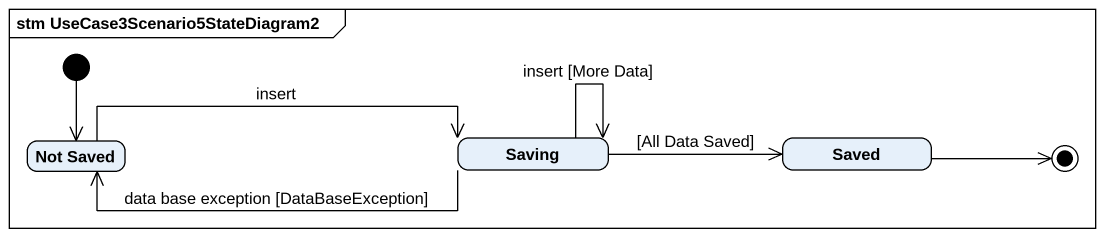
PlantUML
@startuml
mainframe stm UseCase3Scenario5StateDiagram2
hide empty description
state Saving
state Saved
state "Not Saved" as Not_Saved
[*] --> Not_Saved
Saving --> Saving : insert [More Data]
Saving -right-> Saved : [All Data Saved]
Saving -left-> Not_Saved : data base exception [DataBaseException]
Not_Saved -right-> Saving : insert
Saved -right-> [*]
@enduml
